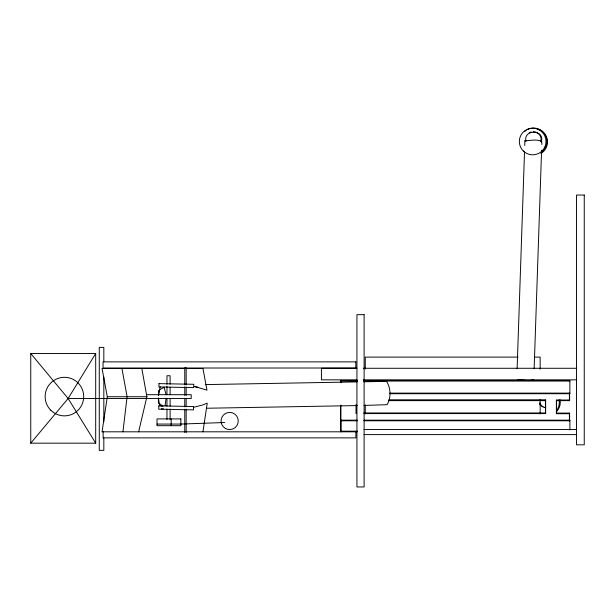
<?xml version="1.0" encoding="UTF-8"?>
<svg xmlns="http://www.w3.org/2000/svg" width="615" height="615" viewBox="0 0 615 615"><rect width="100%" height="100%" fill="white"/><g stroke="black" fill="none" stroke-linecap="round" stroke-linejoin="round"><path stroke-width="0.92" d="M171.155 418.907L171.155 425.695M166.088 398.074L165.081 405.639M517.123 368.693L524.541 151.298M524.733 145.547L524.903 140.766C528.792 140.912 543.537 137.56 541.792 144.494M534.143 368.593L541.592 150.237M158.616 395.015L158.931 390.717L161.253 388.718L164.351 387.435M158.516 395.322L158.931 390.717M122.946 431.815L127.09 396.737L121.939 368.447M158.462 394.03L160.184 386.897M540.846 141.15C542.269 136.376 537.948 131.556 533.136 131.702M541.446 141.289C544.59 129.212 522.873 129.212 526.017 141.289M194.655 386.466L206.978 390.164L202.95 368.447L102.052 368.447L107.294 396.737L102.052 431.815L357.392 431.807M202.95 431.815L207.232 403.14L202.773 404.97L193.833 407.23M138.644 431.815L146.893 396.737L141.819 368.447M30.75 443.169L68.119 398.497L95.694 353.51L30.75 353.51L30.75 443.169L95.694 443.169L95.694 353.51M541.408 141.827L541.884 141.619M529.146 132.709L531.068 131.956M163.375 408.652L162.375 409.029L161.368 408.598M180.81 424.066L224.729 422.513M205.318 384.598L357.031 381.907M363.749 381.784L385.836 381.392L386.843 381.823C390.879 388.357 391.125 398.09 387.104 404.678L364.026 405.446M206.548 408.245L357.3 405.569M518.168 357.107L365.264 357.107L365.264 369.138M534.42 357.107L540.154 357.107L540.154 369.138M356.908 368.277L321.422 368.277L321.422 379.839L356.908 379.839M363.319 368.277L576.555 368.277M363.319 379.839L576.555 379.839M357.361 380.454L340.625 380.454L340.625 382.261M363.596 380.454L569.867 380.454L569.867 393.723L389.656 393.723M340.625 381.062L357.361 381.062M364.057 381.062L569.867 381.062M389.902 393.116L569.867 393.116M146.739 394.692L191.211 394.692L191.211 398.497L68.119 398.497L30.75 353.51M107.294 396.737L146.893 396.737M388.857 399.827L545.651 399.827L545.651 413.588L363.995 413.588M569.613 400.027L556.575 400.027L556.575 413.703L569.613 413.703M388.642 400.442L545.651 400.442M388.642 400.642L545.436 400.642M556.36 400.642L569.613 400.642L569.613 393.116M363.78 412.973L545.651 412.973M556.36 413.088L569.613 413.088L569.613 420.783M340.625 420.168L357.392 420.168M363.811 420.168L569.897 420.168L569.897 429.97M340.625 420.783L357.392 420.783M364.088 420.783L569.897 420.783M157.071 424.066L180.941 424.066M363.965 429.524L576.539 429.524M340.625 431.192L357.392 431.192M363.965 434.605L576.539 434.605M544.383 407.445L545.759 407.622M194.617 386.689L198.284 387.358M517.538 379.709L528.869 380.608L533.659 379.855M162.137 406.161L159.6 405.485L158.409 397.851M525.671 141.242L524.903 140.766M163.121 406.061L158.386 403.025L158.378 398.62M544.975 407.584L542.461 406.7L539.532 403.947M543.053 406.838L541.4 405.646L539.593 402.879M68.119 398.497L95.694 443.169M164.059 387.004L165.95 394.238M569.398 393.116L569.398 400.642M569.398 413.088L569.398 420.783M556.36 400.027L556.36 413.703M545.436 400.027L545.436 413.588M540.154 399.658L540.154 413.964M365.264 404.793L365.264 413.964M356.346 404.524L356.346 413.588M356.131 404.655L356.131 413.588M355.877 431.73L355.877 437.865L103.128 437.865L103.128 431.73M341.087 380.454L341.087 382.261M341.117 420.168L341.117 431.807M340.841 405.239L340.841 420.783M340.625 405.239L340.625 431.807M186.168 384.959L186.168 367.87L184.761 367.87L184.761 384.959M186.168 386.858L186.168 395.445M186.168 398.251L186.168 406.799M186.168 409.229L186.168 432.43M184.761 386.858L184.761 395.445M184.761 398.251L184.761 406.799M184.761 409.229L184.761 432.43M170.109 384.283L170.109 375.734L166.957 375.734L166.957 384.283M170.109 387.135L170.109 394.73M170.109 398.535L170.109 406.138M170.109 408.983L170.109 419.438M166.957 386.182L166.957 394.73M166.957 398.535L166.957 406.138M166.957 408.983L166.957 419.438M103.827 361.697L103.827 347.39L99.269 347.39L99.269 450.372L103.827 450.372L103.827 437.972M103.827 376.949L103.827 421.767M559.035 399.888A13.322 13.322 0 0 1 556.544 410.605M560.034 399.75A13.322 13.322 0 0 1 556.39 411.773M527.762 129.419A13.322 13.322 0 0 1 541.761 151.936M524.872 131.349A13.322 13.322 0 0 1 526.263 130.288M537.625 129.089A13.322 13.322 0 0 1 540.839 153.496M158.985 383.629L158.924 386.958L193.71 387.619L193.779 384.29L158.985 383.629M158.801 405.877L158.739 409.206L193.525 409.867L193.587 406.538L158.801 405.877M584.25 195.047L576.539 195.047L576.539 444.822L584.25 444.822L584.25 195.047M364.118 314.665L356.938 314.665L356.938 486.957L364.118 486.957L364.118 314.665M355.816 361.881L103.059 361.881L103.059 368.016L355.816 368.016L355.816 361.881M180.848 418.907L157.01 418.907L157.01 425.695L180.848 425.695L180.848 418.907M50.791 410.22A19.28 19.28 0 0 0 83.048 401.572A19.28 19.28 0 0 0 59.432 377.964A19.28 19.28 0 0 0 50.791 410.22M225.359 428.424A8.587 8.587 0 0 0 238.243 420.983A8.587 8.587 0 0 0 225.359 413.549A8.587 8.587 0 0 0 225.359 428.424M523.242 150.921A13.322 13.322 0 0 0 545.528 144.948A13.322 13.322 0 0 0 529.215 128.635A13.322 13.322 0 0 0 523.242 150.921"/></g></svg>
